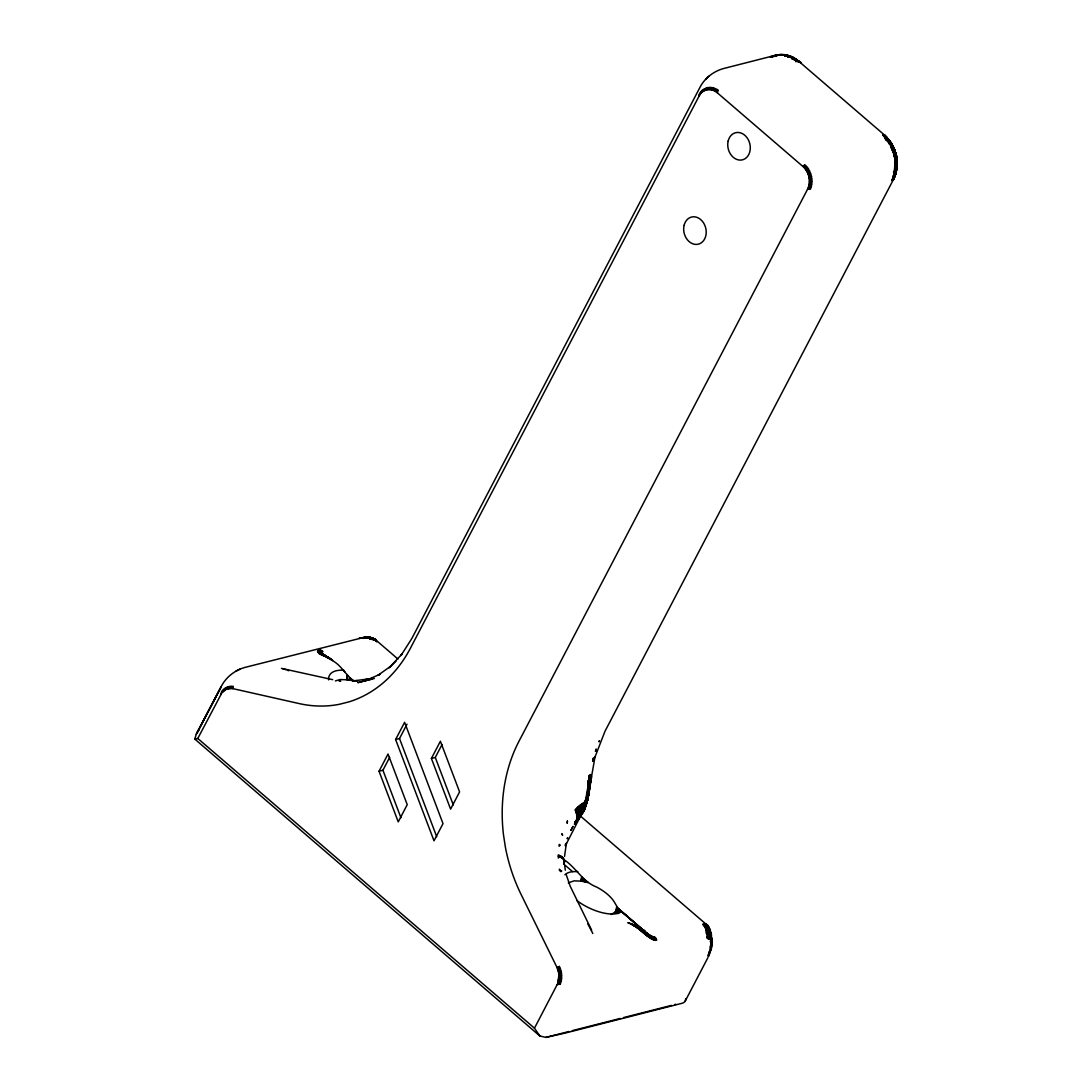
<?xml version="1.0" encoding="UTF-8"?>
<svg xmlns="http://www.w3.org/2000/svg" width="1092" height="1092" viewBox="0 0 1092 1092"><rect width="100%" height="100%" fill="white"/><g stroke="black" fill="none" stroke-linecap="round" stroke-linejoin="round"><path stroke-width="1.5" d="M636.459 927.272L636.254 925.784L627.845 922.672C638.479 925.934 644.703 936.69 655.05 940.226C660.728 937.837 645.44 935.175 645.208 931.817L618.086 908.462L614.714 902.688A27.982 12.79 27.6 0 0 596.45 886.977C582.473 881.708 575.825 867.116 563.581 859.431M395.973 661.165L389.121 667.785L402.279 653.767L400.928 655.569L411.82 638.533L700.409 86.5C705.268 77.668 713.922 71.198 723.6 68.523L774.733 55.487C783.223 53.03 792.492 55.815 799.044 61.521L884.629 135.162L890.116 141.25L893.993 148.075L892.26 149.604L895.167 155.979L896.791 163.459L895.59 174.31L894.512 177.232L893.01 178.16L895.918 167.581L895.631 153.262L891.577 143.434L884.111 134.889L882.664 134.917L892.273 146.724L896.382 155.856L897.228 164.005L896.628 169.697L894.976 175.252L891.918 180.508L895.399 172.85L897.078 164.278L896.382 155.856L893.802 156.183M559.377 856.674L558.271 856.21L559.391 855.336L560.387 857.165L561.288 856.374L561.302 857.698L562.08 856.933L562.107 858.244L563.336 858.107L564.496 861.902L563.376 859.404L558.299 854.859L558.312 857.984L560.387 855.841L563.336 858.107L564.468 860.633L564.073 863.827L564.468 860.633L564.332 863.185L564.059 862.557M539.83 1035.967L534.466 1028.173L557.807 983.387L558.995 974.173L557.029 967.498L521.157 894.58A148.116 117.376 75.7 0 1 505.35 846.996L503.453 834.561A148.116 117.376 75.7 0 1 518.959 741.304L807.561 189.271C811.315 181.791 809.172 171.963 802.92 166.475L717.335 92.82C712.039 87.496 702.183 88.957 699.139 95.973L410.537 648.006A148.116 117.376 75.7 0 1 349.167 701.801L339.489 704.272A148.116 117.376 75.7 0 1 299.167 703.576L232.965 688.656L232.992 686.199L231.845 688.465L226.372 689.243L221.908 692.778L197.775 738.465L194.772 739.066L539.83 1035.967L545.85 1037.4L563.404 1033.482A35.19 1.324 -11.5 0 0 567.69 1032.431L682.05 1003.289A16.462 7.521 27.6 0 0 685.585 998.661M706.661 924.665C709.022 927.285 714.277 935.68 707.793 935.735L705.5 928.132L702.92 924.337L706.483 924.528L708.49 927.518L711.302 937.004L711.315 945.576L711.438 937.113L707.207 925.17L579.77 815.492M706.087 924.31C709.636 927.436 710.305 932.786 711.465 937.25C713.595 951.296 709.663 932.609 706.36 930.916L706.347 933.428L706.742 931.531M711.697 939.816C709.309 941.222 711.847 931.067 708.38 928.855L708.462 927.122L706.483 924.528M594.976 757.097L604.995 731.258L893.584 179.225L896.382 168.414L895.781 160.701L893.092 151.72L894.99 150.614L896.45 155.869L892.86 145.891L888.069 138.711L886.417 138.725L883.455 134.807L892.874 145.741L890.867 147.884M580.616 815.97C588.574 804.176 589.762 789.693 589.776 775.866C591.127 793.393 586.09 811.069 574.406 824.255C585.517 812.407 590.185 796.232 588.438 780.111L588.711 791.441L586.131 805.077L565.369 845.822M707.875 936.172L709.049 938.328L708.64 932.582C712.53 930.862 712.516 939.311 708.298 938.929L707.944 932.745L705.5 928.132L706.483 926.931L704.476 924.091L707.561 925.552L709.691 929.688L711.042 940.471L710.278 934.616L708.121 930.807L709.718 929.783L707.275 925.661M894.293 156.101L894.676 158.34L896.887 158.531L897.187 164.141L895.699 172.686L892.328 180.371L895.399 174.829L896.791 169.301L896.45 155.897L894.02 148.157L892.26 148.212L889.202 140.731L884.111 134.889L891.386 143.175L894.962 150.723L893.297 150.873L889.475 140.759L888.11 140.882L883.797 134.821L890.116 141.25L888.97 143.789M702.92 924.337C707.002 923.6 714.141 933.018 707.234 933.182L707.411 930.957C715.069 939.803 709.759 956.428 710.523 945.576C710.742 960.687 714.946 929.36 706.729 935.052M317.595 651.842C319.738 652.852 324.542 652.634 321.253 650.736C316.189 652.211 329.033 654.75 317.595 651.842C321.58 656.824 328.951 655.719 333.06 660.96C341.741 665.902 345.782 675.293 353.822 680.848M887.905 141.632L888.601 139.749L883.073 134.835C891.645 139.571 898.47 155.938 896.041 164.783C893.393 163.404 897.092 161.985 896.928 161.015C892.232 160.087 898.388 171.389 893.966 174.543L894.416 172.099L895.59 174.31L892.983 180.016L894.744 176.358L893.584 171.417M711.452 944.171L710.196 952.115L708.38 956.456L708.23 954.244M576.03 821.866L576.753 818.918C581.995 815.956 584.097 809.336 582.459 803.535L585.926 801.569L588.329 794.812L595.031 756.852M886.185 140.499L886.513 136.923M588.834 780.261L588.042 796.628L583.92 810.332L587.1 800.873L587.946 787.277M891.918 180.508L896.546 167.322L896.382 155.856M580.767 815.246L576.808 818.277L581.872 812.762L581.504 804.162L585.012 803.494L589.68 776.876L590.676 776.508L586.24 801.828L583.128 811.097L579.988 816.83L581.135 811.479L580.343 804.995L581.504 804.162L584.739 804.627C586.936 809.636 581.19 815.724 576.835 817.635L576.753 818.918C587.878 808.148 587.66 790.949 590.39 776.644M586.8 802.934L588.288 794.935L589.393 775.675M894.744 176.358L893.242 179.784L896.573 168.632L895.918 158.34M894.894 160.592L894.949 162.844L897.133 163.732L897.105 166.68L895.222 175.048L892.683 180.207L895.918 170.802L896.423 165.766L894.839 165.069L893.679 178.897M353.125 681.135L353.016 680.234L347.379 679.797L347.556 675.32L346.765 679.715L347.16 674.842M584.548 809.022C589.571 799.33 592.096 764.919 586.677 803.098M885.721 136.609C891.55 143.557 897.283 151.215 895.577 162.066L895.14 158.34M707.357 926.153L707.657 929.974L707.616 925.989L705.732 924.201L708.899 929.674L709.049 938.328M707.657 929.974C707.056 916.966 710.305 934.616 709.745 938.124L707.166 930.561M321.253 650.736L318.468 650.354L321.526 650.655L319.697 650.19L318.236 651.282L321.703 652.757C320.215 650.477 322.304 650.559 318.468 650.354C323.491 650.764 323.805 651.774 317.622 651.214L321.171 652.088L318.509 652.784L324.228 656.046L317.936 651.528L321.826 652.183C317.717 649.317 316.393 651.692 321.744 652.32L317.717 650.873L322.918 651.61M896.218 163.186C896.068 171.362 892.41 186.036 897.023 166.325C896.491 156.716 893.57 146.628 888.069 138.711M896.532 163.322C896.901 166.967 894.594 176.372 895.74 165.411M889.652 143.202C897.16 148.075 896.505 161.684 895.372 170.229C896.027 170.734 896.723 171.813 895.931 172.509C892.969 173.573 898.074 163.582 895.358 160.647C894.744 163.896 895.686 173.314 896.791 163.459M896.546 167.322L896.996 163.595M896.778 167.172L897.214 163.868M611.206 914.495L615.438 911.916L616.721 906.783M710.715 948.771L710.837 939.038L709.172 934.725M711.574 941.809L711.534 945.235L711.725 942.082L710.373 940.976L710.783 943.433M795.918 61.848C795.945 55.501 786.54 55.501 781.94 54.614C778.241 54.04 760.824 59.255 776.999 55.706M587.796 791.127L585.831 805.459L589.107 791.645L591.277 775.77L590.608 774.733L588.288 796.518L583.974 810.209L580.835 815.342M884.834 135.381L884.998 138.015L892.505 146.478L895.768 153.262L896.6 161.739L895.918 167.581M709.295 932.568L709.09 928.063L706.237 924.392M895.577 170.325L896.901 158.599M893.693 178.187L895.672 170.516L894.949 162.844M582.309 811.779L576.835 817.635L576.781 816.297L583.046 809.964L586.035 804.572L589.53 787.878L589.789 783.756L588.001 783.032M583.851 809.841L587.96 798.156L591.059 775.156L589.025 791.645L586.24 801.828L575.375 810.633L584.52 803.971L588.615 791.645L591.277 775.77M587.414 800.586L591.195 775.375C590.99 787.782 586.663 797.501 590.09 776.753C587.223 784.684 592.765 779.906 591.263 775.579L586.827 800.941M565.328 845.304L565.41 844.116M639.857 927.777L641.495 928.951L641.687 931.217L652.688 939.407L650.013 935.489L650.791 938.397L643.161 930.452L636.254 925.784L645.577 932.377L651.364 938.711L643.052 930.193L636.254 925.784M584.479 808.517L583.415 802.975L586.145 804.927L583.974 810.209M564.537 856.415L566.434 843.051M318.782 653.385C339.011 662.557 307.958 646.164 324.679 656.046L318.509 652.784M590.199 784.206L590.868 774.938L587.346 800.709M585.012 803.494L585.148 807.479M588.588 794.921L587.209 798.375C585.626 795.44 590.39 794.826 587.127 794.526M652.252 936.581L655.719 940.28C655.296 936.527 650.477 935.039 653.071 939.584L650.423 935.735L656.469 939.598L653.685 939.338L648.866 936.759L638.588 928.746L638.192 926.917L644.062 930.957L651.897 938.956L650.614 935.994L646.928 933.278L647.228 935.981L641.768 930.439L634.438 926.002L634.288 924.883L638.356 927.545L644.048 933.251L643.775 930.575L619.874 910.046L616.065 910.987M708.189 926.385L704.49 926.125L706.483 926.931L707.807 929.879C711.438 930.357 708.449 926.112 706.169 927.586C699.74 919.873 712.53 929.742 707.52 927.668M588.26 882.5L581.34 881.121L581.736 876.876L580.726 881.039M590.608 774.733L586.827 802.743M709.759 932.432L707.111 925.224M581.79 814.182C582.678 812.107 589.639 800.9 584.452 803.221M640.158 929.947L639.967 927.968L651.719 937.81L633.428 924.542M588.151 794.921L588.015 781.026M589.53 787.878L590.294 774.515L588.288 794.935M895.645 164.892L895.563 158.34L893.092 151.72M589.066 791.55L589.503 775.729M586.8 802.538L591.236 775.962L588.561 794.949L584.288 808.244M895.931 170.188L896.423 165.766M896.218 170.038L896.682 165.957M896.45 169.874L896.887 166.134M711.22 947.788L711.602 944.539M371.812 637.933L363.745 637.469L371.335 637.701L375.716 639.912L372.167 637.892L367.731 637.25C371.13 636.595 376.672 640.635 369.724 638.984L375.484 639.707L397.911 658.995M319.301 652.866L325.675 656.224L319.71 652.211L319.205 653.398L325.157 656.101C322.358 656.06 315.069 649.303 321.935 652.06M651.856 938.56C650.832 936.363 652.798 935.257 654.163 940.021L652.156 937.427L636.363 926.084M194.772 739.066L196.287 734.22L220.994 687.114L196.287 734.22M583.196 878.35L582.787 881.381L583.647 878.814L583.401 881.49L584.766 879.783L584.916 881.858L585.735 880.616L585.53 881.995L586.459 881.148L587.687 882.623M586.24 801.828L590.09 776.753M588.274 796.573L587.946 798.211L586.54 797.365L591.127 776.153L587.66 791.563L589.134 791.632L585.913 804.367L584.002 807.943L577.422 808.462L575.075 809.909L580.343 804.995L584.916 805.145L585.544 803.944M588.288 796.546L586.854 795.945L590.949 776.316L589.352 788.247M351.556 680.685L351.365 678.965L349.44 680.179L349.85 677.654L348.826 680.07M706.647 929.797L708.217 926.712L705.473 924.132M588.151 796.614L588.561 794.908L587.66 797.856M588.192 796.437L584.479 806.538L584.602 805.173L576.126 812.803L584.275 806.346L583.701 809.622M706.497 924.678L703.344 924.733L708.121 926.985L708.408 929.756L704.927 924.078M587.278 800.259L589.189 788.288M588.643 784.834L589.912 784.561L590.608 780.425M376.399 640.663L371.676 637.755L373.164 639.011L366.025 637.428L366.871 637.278L358.995 638.37L363.227 637.564L372.304 638.028L376.917 641.673M643.147 932.527L643.052 930.193L641.359 928.746L650.764 936.253L643.939 930.753M615.874 911.274C622.194 907.438 621.703 913.827 616.803 913.635A34.562 15.793 27.6 0 1 576.876 900.572M587.196 800.818L588.861 791.482L588.943 780.302M588.615 791.645L587.1 800.067M589.584 788.165L586.827 799.863M576.781 816.297L580.862 814.168L575.047 821.976C580.726 818.618 581.094 811.684 579.21 805.882L583.742 805.951M590.308 780.657L587.933 791.591M589.817 780.862L590.676 776.508M895.399 172.85L895.822 167.936M895.699 172.686L896.382 168.414M895.931 172.509L896.573 168.632M896.109 172.304L896.709 168.864M710.469 948.225L711.179 943.802L710.196 952.115L711.315 946.941M709.322 953.043L709.868 950.327L708.38 956.456M588.793 791.659L589.912 784.561M897.01 161.52C898.907 154.204 888.984 148.867 891.509 143.284M586.5 802.074L586.964 799.972M320.625 651.801L317.635 651.091L322.249 651.856L318.687 650.272L321.034 650.423L319.465 651.678L329.893 658.462L320.079 653.03M583.824 807.78C583.36 811.219 577.45 808.025 575.661 811.356L577.654 809.186L583.824 807.78L576.712 815.615L578.501 814.154L581.681 813.936L583.456 811.247M320.543 650.245C320.256 649.153 317.431 651.719 320.83 652.252M587.387 800.436L587.96 798.156L586.677 802.32M708.599 928.337L708.667 927.163M652.566 936.963L653.439 939.748L649.603 935.366L648.443 934.534L648.825 937.168L638.315 927.313M895.672 170.516L893.611 177.805L894.607 175.675M895.918 170.802L893.474 177.395L892.737 176.112M894.676 175.43L896.095 171.075M894.976 175.252L896.218 171.348M895.399 174.829L896.286 171.608M587.018 799.631L587.537 798.361L586.609 802.101M587.987 784.561L588.397 783.155M584.589 808.858L586.445 803.971M706.893 927.477L708.899 927.599L710.796 937.741M717.335 92.82L718.195 90.049L716.311 92.015L716.994 89.257L715.246 91.319L715.765 88.602L714.141 90.732L714.496 88.056L713.021 90.254L713.212 87.66L711.875 89.885L711.916 87.401L710.715 89.653L710.619 87.264L709.554 89.544L709.322 87.278L708.408 89.544L708.053 87.428L707.275 89.681L706.811 87.715L706.169 89.94L705.609 88.138L705.091 90.308L704.449 88.684L704.053 90.813L703.344 89.367L703.071 91.414L702.306 90.172L702.142 92.138L701.337 91.1L701.282 92.956L700.45 92.124L700.491 93.871L699.644 93.257L699.767 94.881L698.935 94.485L699.139 95.973M577.641 819.792L578.514 814.837L577.845 807.097L579.197 811.124L579.088 816.502L578.405 818.891L574.938 822.563L579.729 816.284M364.592 637.318L361.957 638.165L362.885 638.37C365.929 636.322 374.42 638.042 374.078 640.035C377.204 640.431 370.802 636.691 369.178 637.851M584.575 808.749L585.967 805.35M644.062 930.957C650.709 939.489 655.282 935.325 655.05 940.226L651.05 936.24M588.028 794.73L584.356 802.47M589.503 780.944L588.984 784.793M893.775 177.887L895.44 173.423M894.075 177.696L895.549 173.737M894.321 177.477L895.604 174.037M709.131 952.347L709.868 950.327M710.209 951.555L708.435 955.759M893.706 178.556L894.703 176.017M320.447 653.548L325.443 656.469L321.239 652.743L322.468 651.255L318.277 650.436L320.147 650.736M367.731 637.25L375.17 639.516L373.273 638.329L368.577 637.346L374.283 638.888L376.699 641.687L374.979 639.407L371.103 638.861L375.484 639.707M893.584 179.225L894.73 176.672M586.145 804.927L582.568 812.871M893.283 176.972L895.031 172.768L895.781 160.701M379.033 771.239L388.029 754.026L407.234 804.668L398.239 821.88L379.033 771.239L382.923 770.242L389.68 757.329M395.618 739.516L404.613 722.317L443.011 823.614L434.015 840.826L395.618 739.516L399.508 738.533L407.002 724.187M431.395 758.462L440.39 741.25L459.595 791.905L450.6 809.117L431.395 758.462L435.285 757.466L442.028 744.567M685.093 1001.323L707.903 957.684M370.229 637.905L375.32 640.417M584.602 805.173L583.77 806.674L578.187 806.77L578.419 807.507L583.988 807.275L576.48 814.222L582.951 808.667M576.958 820.665L577.845 819.218L574.788 823.15L580.029 816.42M585.298 803.726L585.995 802.593M321.253 653.767L326.235 656.401L321.635 653.112M580.903 815.437L582.145 813.595M574.61 823.709L576.235 821.307M199.044 729.756L197.147 732.636L221.867 685.353C226.672 676.671 235.121 670.215 244.635 667.499L363.227 637.564M708.367 929.961L707.316 928.337L707.357 929.497M326.863 657.425C335.053 660.551 318.154 653.521 321.826 653.112M576.672 819.532L579.483 817.376M709.295 935.325L708.64 932.582L707.944 932.745L707.261 933.428L708.599 935.516M707.097 77.928L708.858 76.235M705.528 79.416L707.22 77.791M802.92 166.475L804.927 164.605L803.889 167.376L806.019 165.615L804.804 168.386L807.043 166.735L805.65 169.465L807.984 167.95L806.415 170.625L808.844 169.246L807.111 171.84L809.622 170.625L807.725 173.123L810.305 172.058L808.244 174.461L810.892 173.546L808.681 175.826L811.37 175.089L809.008 177.218L811.752 176.645L809.24 178.638L812.011 178.228L809.39 180.057L812.175 179.825L809.418 181.463L812.216 181.409L809.349 182.869L812.134 182.978L809.186 184.248L811.957 184.521L808.926 185.572L811.656 186.022L808.558 186.869L811.247 187.469L808.107 188.097L810.742 188.848L807.561 189.271M583.292 811.547L582.05 811.37L576.822 816.966L580.739 814.809M568.318 882.909L573.969 880.862L581.34 881.121M390.881 666.093L377.982 675.306L380.275 674.16L363.895 681.272M708.476 926.835C705.732 924.255 709.868 930.207 707.288 927.244M896.737 158.749L895.303 159.227L894.758 156.033M560.783 871.662L561.711 871.034M362.885 638.37L366.339 637.373L365.015 637.865M891.809 149.863L894.607 153.644L895.303 159.227M335.394 680.917L340.008 679.552L347.379 679.797M774.897 56.443L776.521 55.542L770.952 57.153L772.372 57.262M617.267 907.507L618.086 908.462L616.68 909.186L618.782 909.076L651.228 937.55M774.405 56.279C779.456 54.354 788.588 53.071 791.891 58.408C814.905 70.311 789.311 54.518 784.67 54.832M235.776 671.252L237.742 670.27M238.07 670.092L240.063 669.096M636.076 927.026L640.199 929.592L634.356 925.129M354.504 680.889L357.384 680.807L352.607 680.985L373.287 678.35M365.916 638.206L372.167 637.892L375.689 640.595L374.351 639.134M777.818 54.887L773.928 56.183C777.954 55.091 783.838 53.317 787.25 56.415M369.724 638.984L372.413 638.288M557.029 967.498L559.568 966.324L557.602 968.768L560.21 967.744L558.08 970.078L560.742 969.218L558.476 971.416L561.192 970.72L558.79 972.781L561.534 972.249L558.995 974.173L561.766 973.805L559.118 975.552L561.902 975.361L559.131 976.931L561.916 976.903L559.049 978.296L561.834 978.432L558.886 979.633L561.643 979.933L558.613 980.93L561.343 981.394L558.258 982.186L560.947 982.8L557.807 983.387L560.442 984.151L557.275 984.534M896.396 155.938L894.826 156.402L893.693 150.778M775.17 55.405L773.464 56.142L775.607 55.392M645.208 931.817L619.492 909.677L616.502 909.977L618.782 909.076M893.775 153.89L895.822 153.235L894.157 153.617M616.748 908.858L618.086 908.462M582.05 811.37L576.317 813.513L578.187 811.356L582.964 810.906M368.059 637.946L373.723 638.547M356.006 680.903L356.675 680.548M616.502 909.977L619.014 909.281M651.337 938.301L656.183 939.038L654.285 936.731M615.178 912.175L620.433 910.783L615.438 911.916M545.85 1037.4L568.987 1031.503M572.29 1030.657L620.229 1018.454M623.532 1017.607L671.457 1005.391M707.152 932.95L707.944 932.745M372.317 678.992L357.78 682.637L374.365 678.46M706.306 930.234L707.111 930.029M779.156 55.201L784.015 55.16M709.636 929.906L707.616 925.716L703.753 925.17L707.698 926.903L708.408 929.756L707.07 926.876L705.104 927.204L706.169 927.586M620.638 911.479L614.632 912.735L620.625 911.574M785.093 54.873L778.705 55.037L780.944 54.777M786.144 55.392L791.509 56.961L799.399 61.985L794.416 58.258L782.363 54.6M654.722 937.127L653.098 937.113M630.685 923.532L640.199 928.964L650.627 936.895L655.855 938.519L652.757 936.718M616.366 910.278L619.492 909.677M776.944 54.982L780.507 54.668M370.133 637.51L367.84 637.591L372.304 638.028M581.872 812.762L576.617 814.932L578.391 812.776L582.227 812.257M317.922 651.692L319.929 651.992M376.03 641.304L376.59 640.99M564.905 874.76A34.562 15.793 27.6 0 1 572.604 871.662L577.791 871.539M798.798 61.343L786.977 55.296M369.669 638.028L373.123 638.288L376.194 640.39M792.574 57.248L784.766 55.801L790.376 56.32M318.632 651.474L317.936 651.528L318.605 651.624M710.278 934.616L711.042 934.643L711.383 940.253L711.029 936.909L707.002 936.704L707.152 938.356L708.94 938.588L707.411 930.957M328.91 658.189L330.849 659.159L326.563 657.07L331.913 660.018M321.567 655.077L322.973 655.132M583.046 809.964L578.037 810.646L575.907 812.079L584.52 803.971M779.21 54.709L783.21 54.764M781.367 54.941L783.619 54.928M319.697 650.19L318.919 650.19L320.516 650.586M328.61 679.866A34.562 15.793 27.6 0 1 342.929 670.174L343.83 670.229M354.873 680.712L355.992 680.766M370.311 637.469L370.83 637.564M320.857 650.873L317.799 650.777L320.338 651.16M369 637.469L371.335 637.728M319.519 651.228L317.717 650.873L320.161 651.337M781.517 54.696L787.769 55.446M784.766 55.801C791.563 55.337 810.373 69.083 789.653 56.061M707.93 930.452L708.667 930.534M372.386 639.052L370.638 638.547L374.16 638.793M320.038 651.651L318.127 652.279L323.723 655.2M232.965 688.656L231.845 688.465L231.736 686.117L230.712 688.383L230.48 686.158L229.593 688.424L229.238 686.336L228.487 688.588L228.037 686.636L227.409 688.861L226.863 687.073L226.372 689.243L225.744 687.632L225.375 689.748L224.679 688.315L224.42 690.349L223.669 689.12L223.519 691.059L222.727 690.021L222.672 691.878L221.867 691.031L220.598 694.84M792.028 58.927L793.911 59.268M369.424 637.564L374.911 640.267L373.314 639.079M372.973 638.724L371.034 638.37L374.556 639.243M332.705 679.661L281.436 668.372M783.838 54.928C785.571 53.849 792.656 57.999 787.523 56.852L793.161 57.712L798.525 61.234M788.82 56.129L784.397 55.446L788.492 55.842M791.891 58.408L799.235 61.725M708.681 927.627L709.541 929.647L708.217 926.63L704.818 926.658L705.828 927.04M643.052 930.002C645.604 929.115 646.723 936.895 644.144 932.855M633.442 925.443L636.459 926.835L632.323 924.706M630.685 923.982L634.438 925.688M282.514 668.618L286.104 669.724M795.263 58.845L791.509 57.507L797.297 60.183M640.936 930.589L641.741 930.807L638.383 927.777M319.669 651.037L317.909 650.682L321.594 651.596M653.412 937.537L652.252 937.141M794.007 59.76L799.508 62.285L794.416 58.258M374.037 639.475L375.689 640.158L373.833 638.683M786.568 55.323L791.004 56.811M789.12 56.456L793.393 58.026M708.38 928.855L709.104 930.288M707.466 925.566L704.135 925.634L707.07 926.876M325.157 656.101L319.628 653.425M287.414 670.215L288.779 670.761M789.257 56.02L793.161 57.712M788.861 56.033L797.474 61.179L795.822 59.541M320.83 653.275L327.395 656.934M329.006 657.862L322.017 654.067M324.365 655.596L323.082 654.695L326.849 656.661M324.72 655.691L328.201 657.493L321.539 653.589M332.596 660.564L329.224 658.585M589.093 775.538L589.27 778.91L590.731 780.152M325.129 655.91L327.805 657.193M791.509 56.961L795.467 59.145M325.88 656.428L323.273 654.886L324.147 655.528M326.235 656.729L325.007 656.169M884.848 138.534L891.441 144.062L895.003 150.669M636.431 926.439C639.571 925.293 653.767 943.857 649.426 935.134M370.925 638.124L371.853 638.711M373.901 638.97L368.673 637.714L374.242 639.134M884.998 138.015L891.536 143.83M641.768 930.439L644.212 932.472M791.891 57.002L797.474 60.469M797.61 60.797L791.727 57.944L797.72 61.166M795.877 60.319L797.774 61.575M322.741 654.463L324.01 655.337M886.922 138.288L885.175 137.087L888.547 140.063M886.417 140.008L891.29 144.335L893.911 148.389M885.202 136.664L886.936 137.933M885.175 136.282L886.895 137.619M656.729 940.157L654.995 938.629M653.685 938.001L656.046 940.267L655.2 938.083M885.107 135.94L888.601 139.749M793.707 58.149L797.064 61.261M342.929 670.174L344.854 671.812M563.663 864.004L572.604 871.662M197.775 738.465L534.466 1028.173M884.998 135.64L886.69 137.114L884.629 135.162M796.505 59.651L798.211 61.166M654.135 938.083L656.347 940.239L655.528 938.588M796.177 59.569L797.856 61.152M371.799 638.957L372.522 639.639M649.754 935.626L652.129 938.178M890.84 144.936L889.284 143.393L891.673 147.27M651.378 936.813L653.808 939.898L653.316 938.301M884.397 134.999L888.588 139.462M653.098 937.823L655.391 940.267L654.681 938.124M707.875 926.466L708.804 927.709M888.465 140.418L885.107 137.537L889.762 142.643M885.011 136.636L889.939 142.315M652.484 937.578L654.518 940.116L653.944 938.492M890.54 145.277L895.467 153.371L897.146 161.206M707.616 925.989L708.162 927.654M887.823 138.629L890.13 141.714M886.022 136.664L890.062 142.001M887.195 138.588L891.29 144.335M891.29 147.57L894.949 153.535M587.701 923.655L592.82 933.496M889.721 140.827L891.577 143.612M889.202 140.731L891.441 144.062M888.506 140.8L894.212 151.187M887.523 138.588L892 146.983M707.002 936.704L708.094 938.465L707.643 934.929L709.691 938.724L709.5 936.718M891.222 143.093L892.806 146.055M891.004 143.038L892.683 146.26M890.731 143.025L892.505 146.478M890.417 143.052L894.048 150.696L894.826 156.402M707.93 936.69L708.94 938.588M591.646 930.179L570.201 886.213L566.161 874.433M892.369 145.454L893.775 148.553M892.109 145.454L893.57 148.717M891.441 145.55L893.01 149.126M892.655 149.358L890.048 143.107M708.954 927.927L709.718 929.783M709.281 929.647L708.121 926.985M892.573 145.482L894.703 150.928M893.761 147.98L894.867 150.819M893.311 148.007L894.484 151.051M892.655 148.116L893.884 151.351M892.26 148.212L893.515 151.529M709.131 928.227L709.691 929.688M435.285 757.466L453.289 804.954M399.508 738.533L436.704 836.677M382.923 770.242L400.928 817.731M577.163 807.725L577.422 808.462M894.785 150.587L895.645 153.303M894.594 150.6L895.467 153.371M893.57 147.98L895.863 156.115M893.297 150.873L894.212 153.754M709.145 928.35L710.346 932.24M708.121 930.807L708.708 932.745M708.49 927.108L709.418 930.084M707.671 926.48L707.916 927.326M895.563 158.34L896.382 164.674M894.348 150.641L895.577 156.211M710.892 941.249L710.128 936.759M709.718 932.322L710.332 937.919L709.786 934.656M709.24 932.432L709.882 935.162M707.302 927.436L707.807 929.879M710.455 932.172L710.933 934.779M710.837 939.038L711.288 941.522M895.631 153.262L896.095 156.047M896.259 155.856L896.573 158.831M895.822 155.883L896.341 158.927M895.522 155.924L896.314 161.848M895.167 155.979L895.699 159.118M710.906 934.602L711.37 937.4M710.646 934.602L711.138 937.564M710.332 932.186L710.701 934.888M564.728 865.806L565.315 870.201M894.908 153.426L895.222 156.306M587.291 793.611L587.387 794.58M896.491 158.395L896.832 161.63M896.232 158.367L896.6 161.739M711.302 937.004L711.602 940.035M897.078 161.111L897.187 164.141M896.928 161.015L897.078 164.278M896.737 160.92L896.914 164.414M896.477 160.838L896.682 164.537M711.52 939.407L711.67 942.655M711.233 939.216L711.452 942.928M589.27 778.91L589.352 783.524M675.675 1004.203A9.869 4.518 27.6 0 1 674.774 1004.544M560.292 980.889A27.982 12.79 27.6 0 1 558.08 980.166M567.39 821.075L567.226 823.109L567.39 821.075M559.35 844.539L559.118 846.218L560.292 845.126L559.35 844.539M593.393 758.162L592.642 761.342L593.393 758.162M596.136 749.235L595.509 751.282L596.136 749.235M561.943 833.947L562.544 835.148L561.943 833.947M567.594 837.878L567.321 838.629L567.594 837.878M599.453 740.676L599.071 741.659L599.453 740.676M572.972 826.467L570.939 830.357L572.972 826.467M367.581 679.306L365.547 679.647L367.581 679.306M339.844 680.766L339.162 681.026L340.731 681.08L339.844 680.766M560.824 870.911L559.582 870.693L559.336 869.191L560.824 870.911M728.159 141.073A13.991 11.084 75.7 0 0 741.809 159.978A13.991 11.084 75.7 0 0 747.105 137.797A13.991 11.084 75.7 0 0 728.159 141.073M684.083 225.389A13.991 11.084 75.7 0 0 697.72 244.308A13.991 11.084 75.7 0 0 703.016 222.113A13.991 11.084 75.7 0 0 684.083 225.389"/></g></svg>
